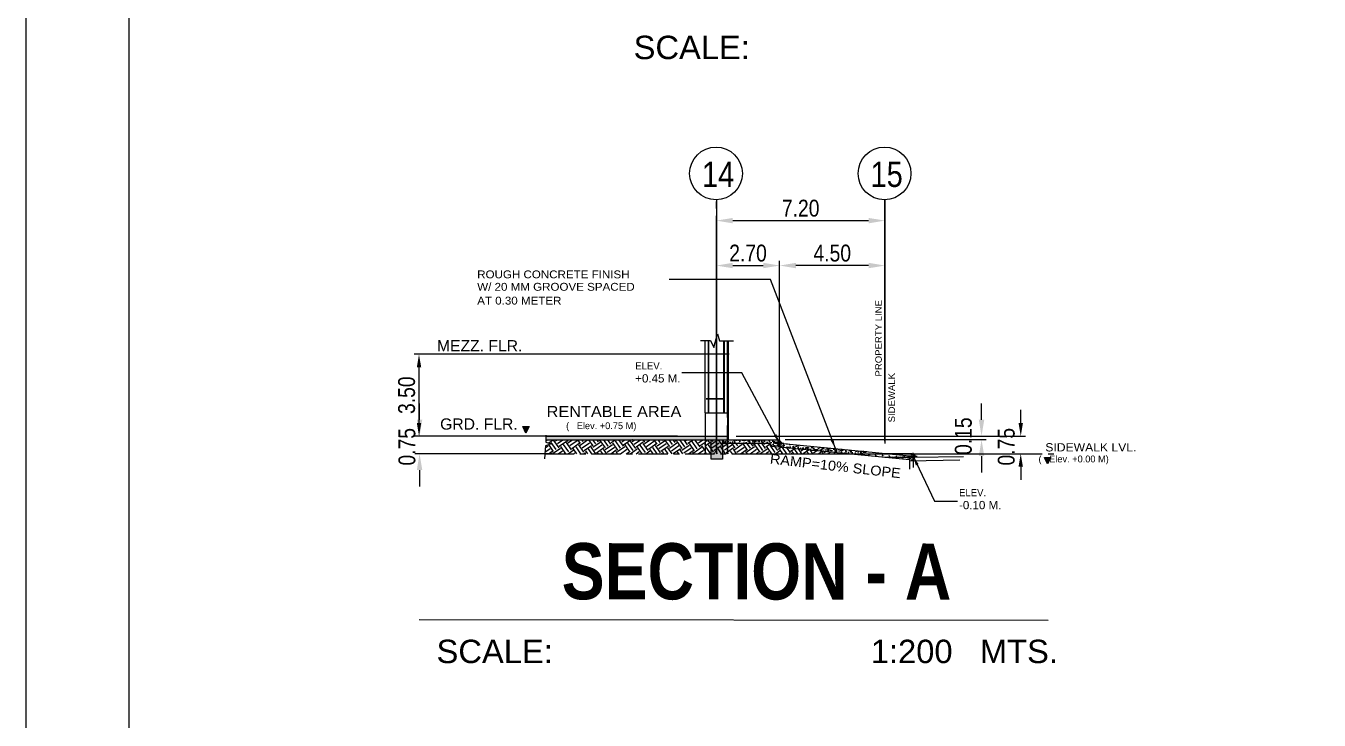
# Model space of a CAD drawing. Header units: millimetres. Extents: x 2148 to 2681, y 758 to 986.
# Drawn here: x 2173.45 to 2201.08, y 857.66 to 872.5 of the extents above; entities that cross this region are included whole.
import ezdxf

# ---------------------------------------------------------------- set-up
doc = ezdxf.new("R2010")
doc.units = ezdxf.units.MM
for name, pattern in [('CENTER', [2, 1.25, -0.25, 0.25, -0.25]), ('CENTER2', [28.575, 19.05, -3.175, 3.175, -3.175]), ('PHANTOMX2', [5, 2.5, -0.5, 0.5, -0.5, 0.5, -0.5])]:
    doc.linetypes.add(name, pattern=pattern)
for name, color, linetype in [('4CO', 4, 'Continuous'), ("arch'l plan-pl", 8, 'Continuous'), ('D', 1, 'Continuous'), ('DIM', 20, 'Continuous'), ('ELAYOUT', 4, 'Continuous'), ('grid', 241, 'PHANTOMX2'), ('hacht', 8, 'Continuous'), ('HATCH', 8, 'Continuous'), ('Layer1', 5, 'Continuous'), ('S_GRID LINES', 252, 'Continuous'), ('TEXT', 6, 'Continuous'), ('wall', 4, 'Continuous')]:
    doc.layers.add(name, color=color, linetype=linetype)
doc.styles.add('ARIAL', font='arial.ttf')
doc.styles.add('ARIALNW', font='ARIALN.TTF')
doc.styles.add('MMTX$0$ESMX$0$X-OPTA1D', font='x-opta1d')
doc.styles.add('ROMANT', font='romant__.ttf')
doc.styles.get("Standard").update_dxf_attribs({"font": 'arial.ttf'})
doc.styles.add('SWISS', font='swissl.ttf')
doc.dimstyles.new('DIM 200', dxfattribs={"dimtxt": 0.36, "dimasz": 0.35, "dimexe": 0.1, "dimexo": 0, "dimgap": 0.08, "dimtad": 1, "dimlfac": 2, "dimrnd": 0.005, "dimzin": 1, "dimdsep": 46, "dimtxsty": 'ARIALNW', "dimcen": 0.09, "dimclrd": 6, "dimclre": 6, "dimclrt": 13, "dimadec": 0, "dimazin": 0, "dimtfac": 1, "dimtofl": 0, "dimtmove": 2, "dimatfit": 3, "dimfxl": 1, "dimtolj": 1, "dimtzin": 0, "dimarcsym": 0})
doc.dimstyles.get("Standard").update_dxf_attribs({"dimtxt": 0.18, "dimasz": 0.18, "dimexe": 0.18, "dimexo": 0.0625, "dimgap": 0.09, "dimtad": 0, "dimtih": 1, "dimtoh": 1, "dimdec": 4, "dimzin": 0, "dimdsep": 46, "dimtxsty": 'Standard', "dimcen": 0.09, "dimadec": 0, "dimazin": 0, "dimtfac": 1, "dimtdec": 4, "dimtofl": 0, "dimtmove": 0, "dimatfit": 3, "dimfxl": 1, "dimtolj": 1, "dimtzin": 0, "dimarcsym": 0})
pattern_1 = [(35, (-860.90949, -412.94868), (0.046782153, 0.265314776), [0.1905, -0.1905]), (35, (-860.95046, -412.89017), (0.046782153, 0.265314776), [0.1905, -0.1905]), (35, (-860.99144, -412.83165), (0.046782153, 0.265314776), [0.1905, -0.1905]), (125, (-860.98559, -412.79848), (-0.265314776, 0.046782153), [0.1905, -0.1905]), (125, (-860.92707, -412.7575), (-0.265314776, 0.046782153), [0.1905, -0.1905]), (125, (-860.86855, -412.71653), (-0.265314776, 0.046782153), [0.1905, -0.1905])]
pattern_2 = [(50, (-815.27149, -403.7037), (0.145747735, -0.0127512684), [0.01524, -0.16764]), (355, (-815.27149, -403.7037), (-0.028194261, 0.152845314), [0.012192, -0.134112]), (100.451, (-815.25934, -403.70476), (0.1175540013, 0.14009335), [0.012952, -0.142472]), (46.1842, (-815.27149, -403.66306), (0.216863233, -0.033633862), [0.02286, -0.25146]), (96.6356, (-815.25341, -403.66586), (0.189923388, 0.197940445), [0.019428, -0.213708]), (351.184, (-815.27149, -403.66306), (0.189923685, 0.197940094), [0.018288, -0.201168]), (21, (-815.25117, -403.67322), (0.121291904, -0.081812415), [0.01524, -0.16764]), (326, (-815.25117, -403.67322), (0.049441623, 0.147350373), [0.012192, -0.134112]), (71.4514, (-815.24106, -403.68004), (0.1707331926, 0.065538286), [0.012952, -0.142472]), (37.5, (-815.271485, -403.7037), (0.0024708826, 0.0676440311), [0, -0.1324864, 0, -0.136144, 0, -0.13462]), (7.5, (-815.271485, -403.7037), (0.05345573, 0.0801444599), [0, -0.0776224, 0, -0.1294384, 0, -0.051308]), (327.5, (-815.3168, -403.7037), (0.1084724761, -0.0045829952), [0, -0.0508, 0, -0.158496, 0, -0.210312]), (317.5, (-815.33712, -403.7037), (0.118503345, 0.0203411928), [0, -0.06604, 0, -0.1052576, 0, -0.149352])]

# ---------------------------------------------------------------- blocks, each defined once
blk = doc.blocks.new('A$C1DB67A09')
at = {"layer": 'Defpoints', "ltscale": 0.5, "elevation": 0}
blk.add_lwpolyline([(7.292, -83.48), (108.892, -83.48), (108.892, -7.28), (7.292, -7.28)], close=True, dxfattribs=at)
at = {"layer": 'wall', "color": 16, "linetype": 'ByBlock', "ltscale": 1.5, "elevation": 0}
blk.add_lwpolyline([(9.492, -81.28), (106.692, -81.28), (106.692, -9.48), (9.492, -9.48)], close=True, dxfattribs=at)
blk = doc.blocks.new('*D2432')
at = {"layer": 'D', "color": 6, "lineweight": -2, "ltscale": 0.5, "transparency": 16777216}
for p, q in [((2194.702, 864.009), (2194.702, 864.289)), ((2188.621, 863.729), (2194.802, 863.729)), ((2188.527, 863.354), (2194.802, 863.354)), ((2194.702, 863.074), (2194.702, 862.794))]:
    blk.add_line(p, q, dxfattribs=at)
at = {"layer": 'D', "color": 6, "ltscale": 0.5, "transparency": 16777216}
for points in [[(2194.655, 864.009), (2194.749, 864.009), (2194.702, 863.729)], [(2194.655, 863.074), (2194.749, 863.074), (2194.702, 863.354)]]:
    blk.add_solid(points, dxfattribs=at)
at = {"layer": 'Defpoints', "color": 0, "ltscale": 0.5, "transparency": 16777216}
for p in [(2188.621, 863.729), (2194.702, 863.729), (2188.527, 863.354)]:
    blk.add_point(p, dxfattribs=at)
at = {"layer": 'D', "color": 13, "ltscale": 0.5, "transparency": 16777216, "insert": (2194.394, 863.503), "char_height": 0.36, "attachment_point": 5, "rotation": 90, "style": 'ARIALNW'}
blk.add_mtext('\\A1;0.75', dxfattribs=at)
blk = doc.blocks.new('*D2433')
at = {"layer": 'D', "color": 6, "lineweight": -2, "ltscale": 0.5, "transparency": 16777216}
for p, q in [((2188.472, 865.479), (2181.748, 865.479)), ((2181.848, 864.009), (2181.848, 865.199)), ((2187.371, 863.729), (2181.748, 863.729))]:
    blk.add_line(p, q, dxfattribs=at)
at = {"layer": 'D', "color": 6, "ltscale": 0.5, "transparency": 16777216}
for points in [[(2181.802, 865.199), (2181.895, 865.199), (2181.848, 865.479)], [(2181.802, 864.009), (2181.895, 864.009), (2181.848, 863.729)]]:
    blk.add_solid(points, dxfattribs=at)
at = {"layer": 'Defpoints', "color": 0, "ltscale": 0.5, "transparency": 16777216}
for p in [(2181.848, 865.479), (2188.472, 865.479, 0), (2187.371, 863.729)]:
    blk.add_point(p, dxfattribs=at)
at = {"layer": 'D', "color": 13, "ltscale": 0.5, "transparency": 16777216, "insert": (2181.585, 864.604), "char_height": 0.36, "attachment_point": 5, "rotation": 90, "style": 'ARIALNW'}
blk.add_mtext('\\A1;3.50', dxfattribs=at)
blk = doc.blocks.new('CROSS')
for points in [[(1929.661, 1536.438), (1929.661, 1536.31), (1929.784, 1536.31, 0.403523)], [(1929.661, 1536.182), (1929.661, 1536.31), (1929.527, 1536.31, 0.424985)]]:
    blk.add_hatch(color=2).paths.add_polyline_path(points)
at = {"color": 2}
for p, q in [((1929.661, 1536.104), (1929.661, 1536.512)), ((1929.388, 1536.31), (1929.927, 1536.31))]:
    blk.add_line(p, q, dxfattribs=at)
blk.add_circle((1929.656, 1536.31), 0.128, dxfattribs=at)
blk = doc.blocks.new('*D2434')
at = {"color": 6, "lineweight": -2, "transparency": 16777216}
for p, q in [((2193.865, 864.079), (2193.865, 864.429)), ((2188.621, 863.729), (2193.965, 863.729)), ((2189.671, 863.654), (2193.965, 863.654)), ((2193.865, 863.304), (2193.865, 862.954))]:
    blk.add_line(p, q, dxfattribs=at)
at = {"color": 6, "transparency": 16777216}
for points in [[(2193.806, 864.079), (2193.923, 864.079), (2193.865, 863.729)], [(2193.806, 863.304), (2193.923, 863.304), (2193.865, 863.654)]]:
    blk.add_solid(points, dxfattribs=at)
at = {"layer": 'Defpoints', "color": 0, "transparency": 16777216}
for p in [(2188.621, 863.729, 0), (2189.671, 863.654), (2193.865, 863.729)]:
    blk.add_point(p, dxfattribs=at)
at = {"color": 13, "transparency": 16777216, "insert": (2193.477, 863.729), "char_height": 0.36, "attachment_point": 5, "rotation": 90, "style": 'ARIALNW'}
blk.add_mtext('\\A1;0.15', dxfattribs=at)
blk = doc.blocks.new('*D2435')
at = {"color": 6, "lineweight": -2, "transparency": 16777216}
for p, q in [((2188.201, 863.419), (2188.201, 867.474)), ((2189.55, 863.654), (2189.55, 867.474)), ((2188.551, 867.374), (2189.2, 867.374))]:
    blk.add_line(p, q, dxfattribs=at)
at = {"color": 6, "transparency": 16777216}
for points in [[(2188.551, 867.432), (2188.551, 867.316), (2188.201, 867.374)], [(2189.2, 867.432), (2189.2, 867.316), (2189.55, 867.374)]]:
    blk.add_solid(points, dxfattribs=at)
at = {"layer": 'Defpoints', "color": 0, "transparency": 16777216}
for p in [(2189.55, 867.374), (2189.55, 863.654, 0), (2188.201, 863.419, 0)]:
    blk.add_point(p, dxfattribs=at)
at = {"color": 13, "transparency": 16777216, "insert": (2188.876, 867.638), "char_height": 0.36, "attachment_point": 5, "style": 'ARIALNW'}
blk.add_mtext('\\A1;2.70', dxfattribs=at)
blk = doc.blocks.new('*D2436')
at = {"color": 6, "lineweight": -2, "transparency": 16777216}
for p, q in [((2189.55, 864.21), (2189.55, 867.474)), ((2191.801, 863.622), (2191.801, 867.474)), ((2191.451, 867.374), (2189.9, 867.374))]:
    blk.add_line(p, q, dxfattribs=at)
at = {"color": 6, "transparency": 16777216}
for points in [[(2189.9, 867.432), (2189.9, 867.316), (2189.55, 867.374)], [(2191.451, 867.432), (2191.451, 867.316), (2191.801, 867.374)]]:
    blk.add_solid(points, dxfattribs=at)
at = {"layer": 'Defpoints', "color": 0, "transparency": 16777216}
for p in [(2189.55, 867.374), (2189.55, 864.21), (2191.801, 863.622, 0)]:
    blk.add_point(p, dxfattribs=at)
at = {"color": 13, "transparency": 16777216, "insert": (2190.676, 867.638), "char_height": 0.36, "attachment_point": 5, "style": 'ARIALNW'}
blk.add_mtext('\\A1;4.50', dxfattribs=at)
blk = doc.blocks.new('*D2437')
at = {"color": 6, "lineweight": -2, "transparency": 16777216}
for p, q in [((2181.86, 864.079), (2181.86, 864.429)), ((2184.205, 863.729), (2181.76, 863.729)), ((2184.696, 863.354), (2181.76, 863.354)), ((2181.86, 863.004), (2181.86, 862.654))]:
    blk.add_line(p, q, dxfattribs=at)
at = {"color": 6, "transparency": 16777216}
for points in [[(2181.802, 864.079), (2181.918, 864.079), (2181.86, 863.729)], [(2181.802, 863.004), (2181.918, 863.004), (2181.86, 863.354)]]:
    blk.add_solid(points, dxfattribs=at)
at = {"layer": 'Defpoints', "color": 0, "transparency": 16777216}
for p in [(2184.205, 863.729, 0), (2181.86, 863.354), (2184.696, 863.354, 0)]:
    blk.add_point(p, dxfattribs=at)
at = {"color": 13, "transparency": 16777216, "insert": (2181.592, 863.502), "char_height": 0.36, "attachment_point": 5, "rotation": 90, "style": 'ARIALNW'}
blk.add_mtext('\\A1;0.75', dxfattribs=at)
blk = doc.blocks.new('*D2438')
at = {"color": 6, "lineweight": -2, "transparency": 16777216}
for p, q in [((2188.201, 866.947), (2188.201, 868.434)), ((2188.551, 868.334), (2191.451, 868.334)), ((2191.801, 866.947), (2191.801, 868.434))]:
    blk.add_line(p, q, dxfattribs=at)
at = {"color": 6, "transparency": 16777216}
for points in [[(2188.551, 868.392), (2188.551, 868.276), (2188.201, 868.334)], [(2191.451, 868.392), (2191.451, 868.276), (2191.801, 868.334)]]:
    blk.add_solid(points, dxfattribs=at)
at = {"layer": 'Defpoints', "color": 0, "transparency": 16777216}
for p in [(2191.801, 868.334), (2188.201, 866.947), (2191.801, 866.947)]:
    blk.add_point(p, dxfattribs=at)
at = {"color": 13, "transparency": 16777216, "insert": (2190.001, 868.598), "char_height": 0.36, "attachment_point": 5, "style": 'ARIALNW'}
blk.add_mtext('\\A1;7.20', dxfattribs=at)

msp = doc.modelspace()

# ---------------------------------------------------------------- hatches: boundary and pattern name
for points in [[(2184.0642442, 863.9316813), (2184.1998679, 863.9316813), (2184.1305753, 863.7931863)], [(2195.2088343, 863.2726452), (2195.3444581, 863.2726452), (2195.2751654, 863.1341502)]]:
    msp.add_hatch(color=2).paths.add_polyline_path(points)
at = {"layer": "arch'l plan-pl"}
h = msp.add_hatch(dxfattribs=at)
h.set_pattern_fill('EARTH', color=256, scale=0.03, angle=35, style=0)
h.set_pattern_definition([(35, (-815.27149, -403.7037), (0.046782153, 0.265314776), [0.1905, -0.1905]), (35, (-815.31246, -403.64518), (0.046782153, 0.265314776), [0.1905, -0.1905]), (35, (-815.35344, -403.58666), (0.046782153, 0.265314776), [0.1905, -0.1905]), (125, (-815.34759, -403.5535), (-0.265314776, 0.046782153), [0.1905, -0.1905]), (125, (-815.28907, -403.51252), (-0.265314776, 0.046782153), [0.1905, -0.1905]), (125, (-815.23055, -403.47155), (-0.265314776, 0.046782153), [0.1905, -0.1905])])
h.paths.add_polyline_path([(2187.9605128, 863.3536709), (2187.9605128, 863.6536709), (2184.5565716, 863.6536709), (2184.5565716, 863.5973669), (2184.6695413, 863.5628227), (2184.5478919, 863.5248245), (2184.5353616, 863.3536709)])
h.paths.add_polyline_path([(2193.2036213, 863.2541143), (2193.2036213, 864.2032275), (2193.7512338, 864.2032275), (2193.7512338, 863.2541143)], flags=9)
h = msp.add_hatch(dxfattribs=at)
h.set_pattern_fill('EARTH', color=256, scale=0.03, angle=35, style=0)
h.set_pattern_definition(pattern_1)
h.paths.add_polyline_path([(2188.4408267, 863.3536709), (2188.4408267, 863.6536709), (2187.9605128, 863.6536709), (2187.9605128, 863.3536709)])
h = msp.add_hatch(dxfattribs=at)
h.set_pattern_fill('EARTH', color=256, scale=0.03, angle=35, style=0)
h.set_pattern_definition(pattern_1)
h.paths.add_polyline_path([(2189.2805532, 863.3536709), (2189.3412587, 863.5786888), (2188.4408267, 863.5786888), (2188.4408267, 863.3536709)])
h = msp.add_hatch(dxfattribs=at)
h.set_pattern_fill('EARTH', color=256, scale=0.03, angle=35, style=0)
h.set_pattern_definition(pattern_1)
h.paths.add_polyline_path([(2191.0369855, 863.3536709), (2189.3862393, 863.5163389), (2189.3412587, 863.5786888), (2189.2805532, 863.3536709)])
at = {"layer": 'ELAYOUT', "linetype": 'ByBlock', "ltscale": 0.5}
msp.add_hatch(color=256, dxfattribs=at).paths.add_polyline_path([(2188.3303601, 863.6548738), (2188.0903601, 863.6548738), (2188.0903601, 863.2348738), (2188.3303601, 863.2348738)])
at = {"layer": 'hacht'}
h = msp.add_hatch(dxfattribs=at)
h.set_pattern_fill('AR-CONC', color=256, scale=0.0008, style=0)
h.set_pattern_definition([(50, (-859.28879, -404.76526), (0.145747735, -0.0127512684), [0.01524, -0.16764]), (355, (-859.28879, -404.76526), (-0.028194261, 0.152845314), [0.012192, -0.134112]), (100.451, (-859.27665, -404.76632), (0.1175540013, 0.14009335), [0.012952, -0.142472]), (46.1842, (-859.2888, -404.72462), (0.216863233, -0.033633862), [0.02286, -0.25146]), (96.6356, (-859.27072, -404.72743), (0.189923388, 0.197940445), [0.019428, -0.213708]), (351.184, (-859.2888, -404.72462), (0.189923685, 0.197940094), [0.018288, -0.201168]), (21, (-859.26847, -404.73478), (0.121291904, -0.081812415), [0.01524, -0.16764]), (326, (-859.26847, -404.73478), (0.049441623, 0.147350373), [0.012192, -0.134112]), (71.4514, (-859.25836, -404.7416), (0.1707331926, 0.065538286), [0.012952, -0.142472]), (37.5, (-859.28879, -404.76526), (0.0024708826, 0.0676440311), [0, -0.1324864, 0, -0.136144, 0, -0.13462]), (7.5, (-859.28879, -404.76526), (0.05345573, 0.0801444599), [0, -0.0776224, 0, -0.1294384, 0, -0.051308]), (327.5, (-859.334105, -404.76526), (0.1084724761, -0.0045829952), [0, -0.0508, 0, -0.158496, 0, -0.210312]), (317.5, (-859.354425, -404.76526), (0.118503345, 0.0203411928), [0, -0.06604, 0, -0.1052576, 0, -0.149352])])
h.paths.add_polyline_path([(2187.9605128, 863.6536709), (2187.9605128, 863.7286709), (2184.5565716, 863.7286709), (2184.5565716, 863.6536709)])
h.paths.add_polyline_path([(2187.9605128, 863.7286709), (2187.9605128, 863.6536709), (2188.0892542, 863.6536709), (2188.0892542, 863.6536888), (2188.2009484, 863.6536888), (2188.2009488, 863.7286709)])
h.paths.add_polyline_path([(2188.2009854, 863.7286709), (2188.2009848, 863.6536888), (2188.3303601, 863.6536888), (2188.4408267, 863.6536888), (2188.4408267, 863.7286709)])
h = msp.add_hatch(dxfattribs=at)
h.set_pattern_fill('AR-CONC', color=256, scale=0.0008, style=0)
h.set_pattern_definition(pattern_2)
h.paths.add_polyline_path([(2188.4408267, 863.5786888), (2188.4408267, 863.6536709), (2188.3303601, 863.6536709), (2188.3303601, 863.5786888)])
h = msp.add_hatch(dxfattribs=at)
h.set_pattern_fill('AR-CONC', color=256, scale=0.0008, style=0)
h.set_pattern_definition(pattern_2)
h.paths.add_polyline_path([(2189.5503857, 863.5786888), (2189.5503857, 863.6536888), (2188.4758862, 863.6536888), (2188.4758862, 863.6536709), (2188.4408267, 863.6536709), (2188.4408267, 863.5786888), (2189.3412587, 863.5786888), (2189.3862393, 863.5163389), (2191.0369855, 863.3536709), (2191.8009821, 863.3536709), (2191.8009822, 863.3607858)])
h = msp.add_hatch(dxfattribs=at)
h.set_pattern_fill('AR-CONC', color=256, scale=0.0008, style=0)
h.set_pattern_definition(pattern_2)
h.paths.add_polyline_path([(2191.0369855, 863.3536709), (2191.7970172, 863.2787758), (2192.3258857, 863.2787758), (2192.3258857, 863.2268838), (2192.3258857, 863.2018838), (2192.4015268, 863.203178), (2192.4015268, 863.2594756, -0.4249852775), (2192.3566957, 863.3026937, -0.0247138752), (2192.3569067, 863.3069611), (2191.8744674, 863.3536709), (2191.8009821, 863.3536709)])
h.paths.add_polyline_path([(2191.7970172, 863.2787758), (2192.3258857, 863.22666), (2192.3258857, 863.2268838), (2192.3258857, 863.2787758)], flags=17)

# ---------------------------------------------------------------- linework, layer by layer
at = {"ltscale": 0.05}
msp.add_line((2188.4408267, 864.1264598, 0), (2188.4408267, 865.7677393, 0.0000001), dxfattribs=at)
for p, q in [((2192.3258857, 863.22666, 0), (2192.3258857, 863.02024, 0)), ((2192.4015268, 863.2594756, 0), (2192.4015268, 863.0623743, 0)), ((2181.85323, 859.810406, 0), (2195.2878604, 859.7988623, 0))]:
    msp.add_line(p, q)
at = {"elevation": 0}
for points in [[(2187.861499, 865.7755279), (2188.0772272, 865.7755279), (2188.1444464, 865.6224292), (2188.2241737, 865.9161293), (2188.2679435, 865.7677393), (2188.5696488, 865.7677393)], [(2184.5565716, 863.7499095), (2184.5565716, 863.5973669), (2184.6695413, 863.5628227), (2184.5478919, 863.5248245), (2184.5271543, 863.2415671)]]:
    msp.add_lwpolyline(points, dxfattribs=at)
at = {"color": 2, "elevation": 0}
for points in [[(2184.0642442, 863.9316813), (2184.1998679, 863.9316813), (2184.1305753, 863.7931863), (2184.0642442, 863.9316813)], [(2195.2088343, 863.2726452), (2195.3444581, 863.2726452), (2195.2751654, 863.1341502), (2195.2088343, 863.2726452)]]:
    msp.add_lwpolyline(points, dxfattribs=at)
at = {"elevation": 0}
msp.add_lwpolyline([(2188.3303601, 863.2348738), (2188.0892542, 863.2348738), (2188.0892542, 863.6536888), (2188.3303601, 863.6536888)], close=True, dxfattribs=at)
for centre in [(2188.1924466, 869.3418178, 0), (2191.7924466, 869.3418178, 0)]:
    msp.add_circle(centre, 0.5634965)
at = {"layer": '4CO', "ltscale": 0.5}
for p, q in [((2187.9605128, 864.2286709, 0), (2187.9605128, 863.3536709, 0)), ((2188.4408267, 864.2286709, 0), (2188.4408267, 863.3536709, 0)), ((2188.4408267, 863.3536709, 0), (2188.4408267, 863.9536709, 0)), ((2184.5540204, 863.6536709, 0), (2188.4758862, 863.6536709, 0)), ((2184.5565716, 863.7286709, 0), (2188.4408267, 863.7286709, 0)), ((2188.325799, 863.6536888, 0), (2189.5503857, 863.6536888, 0)), ((2189.5503857, 863.6536888, 0), (2189.5503857, 863.5786888, 0)), ((2188.3004031, 863.5786888, 0), (2189.3412587, 863.5786888, 0)), ((2189.3862393, 863.5163389, 0), (2189.3412587, 863.5786888, 0)), ((2189.3862393, 863.5163389, 0), (2192.3258857, 863.22666, 0)), ((2189.5503857, 863.5786888, 0), (2192.4009821, 863.3026937, 0))]:
    msp.add_line(p, q, dxfattribs=at)
at = {"layer": '4CO', "linetype": 'CENTER', "ltscale": 0.5}
msp.add_line((2184.5353616, 863.3536709, 0), (2195.459206, 863.3536709, 0), dxfattribs=at)
at = {"layer": 'D', "color": 3, "ltscale": 0.5}
for p, q in [((2188.0294899, 864.2286709, 0), (2188.0294899, 865.7755279, 0)), ((2188.0394899, 864.2286709, 0), (2188.0394899, 865.7755279, 0)), ((2188.3624697, 864.2286709, 0), (2188.3624697, 865.7677393, 0)), ((2188.3724697, 864.2286709, 0), (2188.3724697, 865.7677393, 0))]:
    msp.add_line(p, q, dxfattribs=at)
at = {"layer": 'D', "ltscale": 0.5}
for p, q in [((2188.3724697, 864.5256709, 0), (2187.9794778, 864.5256709, 0)), ((2187.9605128, 864.2286709, 0), (2188.4408242, 864.2286709, 0)), ((2187.9608242, 864.2286709, 0), (2188.4411355, 864.2286709, 0)), ((2191.7970172, 863.2787758, 0), (2192.3258857, 863.2787758, 0))]:
    msp.add_line(p, q, dxfattribs=at)
at = {"layer": 'D'}
for p, q in [((2192.3746865, 863.3536709, 0), (2191.8009821, 863.3536709, 0)), ((2192.3258857, 863.2787758, 0), (2192.3258857, 863.2268838, 0)), ((2192.3258857, 863.2268838, 0), (2192.3258857, 863.2018838, 0)), ((2192.3258857, 863.2018838, 0), (2193.4018497, 863.2202932, 0)), ((2192.4009821, 863.3096471, 0), (2192.4009821, 863.3036709, 0)), ((2192.4009821, 863.3036709, 0), (2192.4009821, 863.2786709, 0)), ((2192.4009821, 863.2786709, 0), (2193.4769462, 863.2970803, 0))]:
    msp.add_line(p, q, dxfattribs=at)
at = {"layer": 'D', "color": 3, "ltscale": 0.5, "elevation": 0}
msp.add_lwpolyline([(2187.9725778, 864.2286709), (2188.4296442, 864.2286709), (2188.4296442, 864.2167659), (2187.9725778, 864.2167659)], close=True, dxfattribs=at)
at = {"layer": 'D'}
msp.add_arc((2192.3608, 863.3133533, -0.0000032), 0.0403527, 354.73016904, 87.60954689, dxfattribs=at)
at = {"layer": 'Defpoints', "ltscale": 0.5, "elevation": 0}
msp.add_lwpolyline([(2173.4500187, 833.8388045), (2275.0500187, 833.8388045), (2275.0500187, 910.0388045), (2173.4500187, 910.0388045)], close=True, dxfattribs=at)
at = {"layer": 'ELAYOUT', "linetype": 'ByBlock', "ltscale": 0.5}
msp.add_line((2188.3303601, 863.2348738, 0), (2188.0903601, 863.2348738, 0), dxfattribs=at)
at = {"layer": 'grid', "ltscale": 0.7}
for p, q in [((2188.2009828, 865.7960598, 0), (2188.2009822, 868.7456477, 0)), ((2191.8009828, 867.1814602, 0), (2191.8009822, 868.7783859, 0))]:
    msp.add_line(p, q, dxfattribs=at)
at = {"layer": 'HATCH', "linetype": 'ByBlock', "ltscale": 0.5}
msp.add_line((2187.9608242, 864.2286709, 0), (2187.9608242, 865.7755279, 0), dxfattribs=at)
at = {"layer": 'HATCH', "ltscale": 0.5}
msp.add_line((2187.9794778, 864.5286709, 0), (2188.3724697, 864.5286709, 0), dxfattribs=at)
at = {"layer": 'HATCH', "color": 4, "linetype": 'ByBlock', "ltscale": 0.5}
msp.add_line((2191.8009821, 863.3536709, 0), (2194.9769322, 863.3536709, 0), dxfattribs=at)
msp.add_line((2191.8009821, 863.3536709, 0), (2194.9769322, 863.3536709, 0), dxfattribs=at)
at = {"layer": 'Layer1', "ltscale": 0.5}
msp.add_line((2188.0394899, 864.5286709, -0.0000001), (2188.3724697, 864.5286709, 0.0000001), dxfattribs=at)
at = {"layer": 'Layer1', "ltscale": 0.05, "elevation": 0}
msp.add_lwpolyline([(2188.4529243, 863.6536888), (2188.4463824, 863.6536888), (2188.4408267, 865.767569), (2188.4529243, 865.7677393)], close=True, dxfattribs=at)
at = {"layer": 'S_GRID LINES', "linetype": 'CENTER2', "ltscale": 0.2}
for p, q in [((2188.2009822, 868.7783859, 0), (2188.2009484, 863.6536709, 0)), ((2191.8009822, 868.7783859, 0), (2191.8009469, 863.3607892, 0)), ((2191.8010495, 867.3820023, 0), (2191.8009821, 863.3536709, 0)), ((2188.201004, 865.8307766, 0), (2188.2009821, 863.3536709, 0))]:
    msp.add_line(p, q, dxfattribs=at)

# ---------------------------------------------------------------- block references
at = {"layer": 'D', "xscale": 0.3369599999999764, "yscale": 0.3369599999999764, "zscale": 0.3369599999999764}
for p in [(1539.3315389, 345.9036378, 0), (1542.183117, 345.6276004, 0)]:
    msp.add_blockref('CROSS', p, dxfattribs=at)
at = {"layer": 'DIM', "color": 8}
msp.add_blockref('A$C1DB67A09', (2166.158248, 917.3189005), dxfattribs=at)

# ---------------------------------------------------------------- texts
at = {"color": 2, "style": 'MMTX$0$ESMX$0$X-OPTA1D', "width": 1.1}
for s, p in [('ROUGH CONCRETE FINISH', (2183.0913639, 867.1014742, 0)), ('W/ 20 MM GROOVE SPACED ', (2183.0913639, 866.8356502, 0)), ('AT 0.30 METER', (2183.0913639, 866.5402906, 0))]:
    msp.add_text(s, height=0.168, dxfattribs=at).set_placement(p)
at = {"color": 2, "style": 'MMTX$0$ESMX$0$X-OPTA1D', "text_generation_flag": 6, "width": 1.1}
for s, height, rotation, p in [('PROPERTY LINE', 0.138915, 270, (2191.7338283, 865.0025792, 0)), ('SIDEWALK', 0.138915, 270, (2192.0141447, 864.0231588, 0)), ('RENTABLE AREA', 0.23625, 180, (2184.5746006, 864.1368858, 0))]:
    msp.add_text(s, height=height, rotation=rotation, dxfattribs=at).set_placement(p)
at = {"color": 2, "style": 'MMTX$0$ESMX$0$X-OPTA1D', "width": 1.1}
for s, height, rotation, p in [('RAMP=10%%% SLOPE', 0.21, 353.56904501, (2189.3365827, 863.1440475, 0)), ('SIDEWALK LVL.', 0.1764, 0.01263539, (2195.2268197, 863.4021395, 0))]:
    msp.add_text(s, height=height, rotation=rotation, dxfattribs=at).set_placement(p)
at = {"color": 0, "char_height": 0.5, "attachment_point": 1, "style": 'ARIAL'}
for s, insert, width in [('{\\fArial|b0|i0|c204|p34;SCALE:        }          {\\fArial|b0|i0|c204|p34; }                                            {\\fArial|b0|i0|c204|p34;  1:}2{\\fArial|b0|i0|c204|p34;00}   {\\fArial|b0|i0|c204|p34;MTS.}', (2186.432706, 872.2845681, 0), 19.742788118), ('{\\fArial|b0|i0|c204|p34;SCALE:  }                                 {\\fArial|b0|i0|c204|p34;1:}2{\\fArial|b0|i0|c204|p34;00}   {\\fArial|b0|i0|c204|p34;MTS.}', (2182.2228149, 859.3799612, 0), 14.578087092)]:
    msp.add_mtext(s, dxfattribs=dict(at, insert=insert, width=width))
at = {"color": 2, "attachment_point": 1, "rotation": 0.01263539, "style": 'MMTX$0$ESMX$0$X-OPTA1D'}
for s, insert, char_height, width in [('{\\H0.8639x;ELEV.} \\P{\\fArial|b0|i0|c0|p34;+0\\fArial|b0|i0|c238|p34;.\\fArial|b0|i0|c0|p34;45\\fArial|b0|i0|c238|p34; M\\fArial|b0|i0|c0|p34;.}', (2186.4675114, 865.3058728, 0), 0.1764, 3.930476879), ('({\\fMicrosoft JhengHei|b0|i0|c0|p34; \\fMS Shell Dlg 2|b0|i0|c0|p0;\\H0.6666x;   }Elev. +0.75 M)', (2184.9901297, 864.0253164, 0), 0.147, 3.275374304), ('({\\fMicrosoft JhengHei|b0|i0|c0|p34; \\fMS Shell Dlg 2|b0|i0|c0|p0;\\H0.6666x;   }Elev. +0.00 M)', (2195.0817591, 863.3147368), 0.147, 3.275374304), ('{\\H0.8639x;ELEV.} \\P{\\fArial|b0|i0|c0|p34;-0\\fArial|b0|i0|c238|p34;.\\fArial|b0|i0|c0|p34;10\\fArial|b0|i0|c238|p34; M\\fArial|b0|i0|c0|p34;.}', (2193.3843489, 862.5984752, 0), 0.1764, 3.930449164)]:
    msp.add_mtext(s, dxfattribs=dict(at, insert=insert, char_height=char_height, width=width))
at = {"layer": '4CO', "insert": (2189.0575477, 860.8306605, -0.0000001), "char_height": 1.5, "width": 32.161121986, "attachment_point": 5, "rotation": 359.93919431, "style": 'ROMANT'}
msp.add_mtext('{\\fTechnicBold|b1|i0|c2|p2;\\H0.8x;SECTION - A}', dxfattribs=at)
at = {"layer": 'TEXT', "style": 'SWISS'}
for s, p in [('MEZZ. FLR.', (2182.2316954, 865.5401772, 0)), ('GRD. FLR.', (2182.299514, 863.8682277, 0))]:
    msp.add_text(s, height=0.24, dxfattribs=at).set_placement(p)
at = {"layer": 'TEXT', "char_height": 0.54, "width": 3.396423809, "attachment_point": 1, "style": 'ARIALNW'}
for s, insert in [('14', (2187.8938541, 869.5931167, 0)), ('15', (2191.4938541, 869.5931167, 0))]:
    msp.add_mtext(s, dxfattribs=dict(at, insert=insert))

# ---------------------------------------------------------------- dimensions: what is measured, and where the dimension line sits
for base, p1, p2, picture, middle in [((2191.8009866, 868.3339396, 0), (2188.2009827, 866.946719, 0), (2191.8009866, 866.946719, 0), '*D2438', (2190.0009846, 868.5977458, 0)), ((2189.5503857, 867.3739616, 0), (2188.2009827, 863.4189972, 0), (2189.5503857, 863.6536888, 0), '*D2435', (2188.8756842, 867.6377679, 0)), ((2189.5503857, 867.3739616, 0), (2191.8009866, 863.6216537, 0), (2189.5503857, 864.2104353, 0), '*D2436', (2190.6756861, 867.6377679, 0))]:
    dim = msp.add_linear_dim(base=base, p1=p1, p2=p2, dimstyle='Standard', override={"dimtxt": 0.36, "dimasz": 0.35, "dimexe": 0.1, "dimexo": 0, "dimgap": 0.08, "dimtad": 1, "dimtih": 0, "dimtoh": 0, "dimdec": 2, "dimlfac": 2, "dimrnd": 0.005, "dimzin": 1, "dimtxsty": 'ARIALNW', "dimclrd": 6, "dimclre": 6, "dimclrt": 13, "dimtdec": 2, "dimtmove": 2, "dimfxl": 0.03})
    dim.commit()
    dim.dimension.update_dxf_attribs({"geometry": picture, "text_midpoint": middle})
for base, p1, p2, picture, middle in [((2181.8601571, 863.3536709, 0), (2184.2052394, 863.7286709, 0), (2184.6964392, 863.3536709, 0), '*D2437', (2181.5919827, 863.5021699, 0)), ((2193.8645778, 863.7286709, 0), (2189.6710454, 863.6536888, 0), (2188.6208817, 863.7286709, 0), '*D2434', (2193.4774276, 863.7286709, 0))]:
    dim = msp.add_linear_dim(base=base, p1=p1, p2=p2, angle=90, dimstyle='Standard', override={"dimtxt": 0.36, "dimasz": 0.35, "dimexe": 0.1, "dimexo": 0, "dimgap": 0.08, "dimtad": 1, "dimtih": 0, "dimtoh": 0, "dimdec": 2, "dimlfac": 2, "dimrnd": 0.005, "dimzin": 1, "dimtxsty": 'ARIALNW', "dimclrd": 6, "dimclre": 6, "dimclrt": 13, "dimtdec": 2, "dimtmove": 2, "dimfxl": 0.03})
    dim.commit()
    dim.dimension.update_dxf_attribs({"geometry": picture, "text_midpoint": middle, "dimtype": 160})
at = {"layer": 'D', "ltscale": 0.5}
dim = msp.add_linear_dim(base=(2181.8484452, 865.4786709, 0), p1=(2187.3714018, 863.7286709, 0), p2=(2188.4716265, 865.4786709, 0), angle=90, dimstyle='DIM 200', override={"dimasz": 0.28, "dimfxl": 0.18}, dxfattribs=at)
dim.commit()
dim.dimension.update_dxf_attribs({"geometry": '*D2433', "text_midpoint": (2181.5846389, 864.6036709, 0)})
dim = msp.add_linear_dim(base=(2194.7019764, 863.7286709, 0), p1=(2188.5269698, 863.3536709, 0), p2=(2188.6208817, 863.7286709, 0), angle=90, dimstyle='DIM 200', override={"dimasz": 0.28, "dimfxl": 0.18}, dxfattribs=at)
dim.commit()
dim.dimension.update_dxf_attribs({"geometry": '*D2432', "text_midpoint": (2194.3944172, 863.5031295, 0), "dimtype": 160})

# ---------------------------------------------------------------- leaders
at = {"layer": 'D'}
for points in [[(2190.7426418, 863.4634078, 0), (2189.3587007, 867.0759489, 0), (2187.1937641, 867.0759489, 0)], [(2189.5499487, 863.5787311, 0), (2188.7421456, 865.0826006, 0), (2187.4602952, 865.0826006, 0)], [(2192.4040329, 863.2985815, 0), (2192.8605113, 862.3383097, 0), (2193.3515464, 862.3383097, 0)]]:
    msp.add_leader(points, dimstyle='DIM 200', override={"dimasz": 0.2, "dimgap": 0.08, "dimtad": 0, "dimfxl": 0.03}, dxfattribs=at)

doc.saveas('drawing.dxf')
